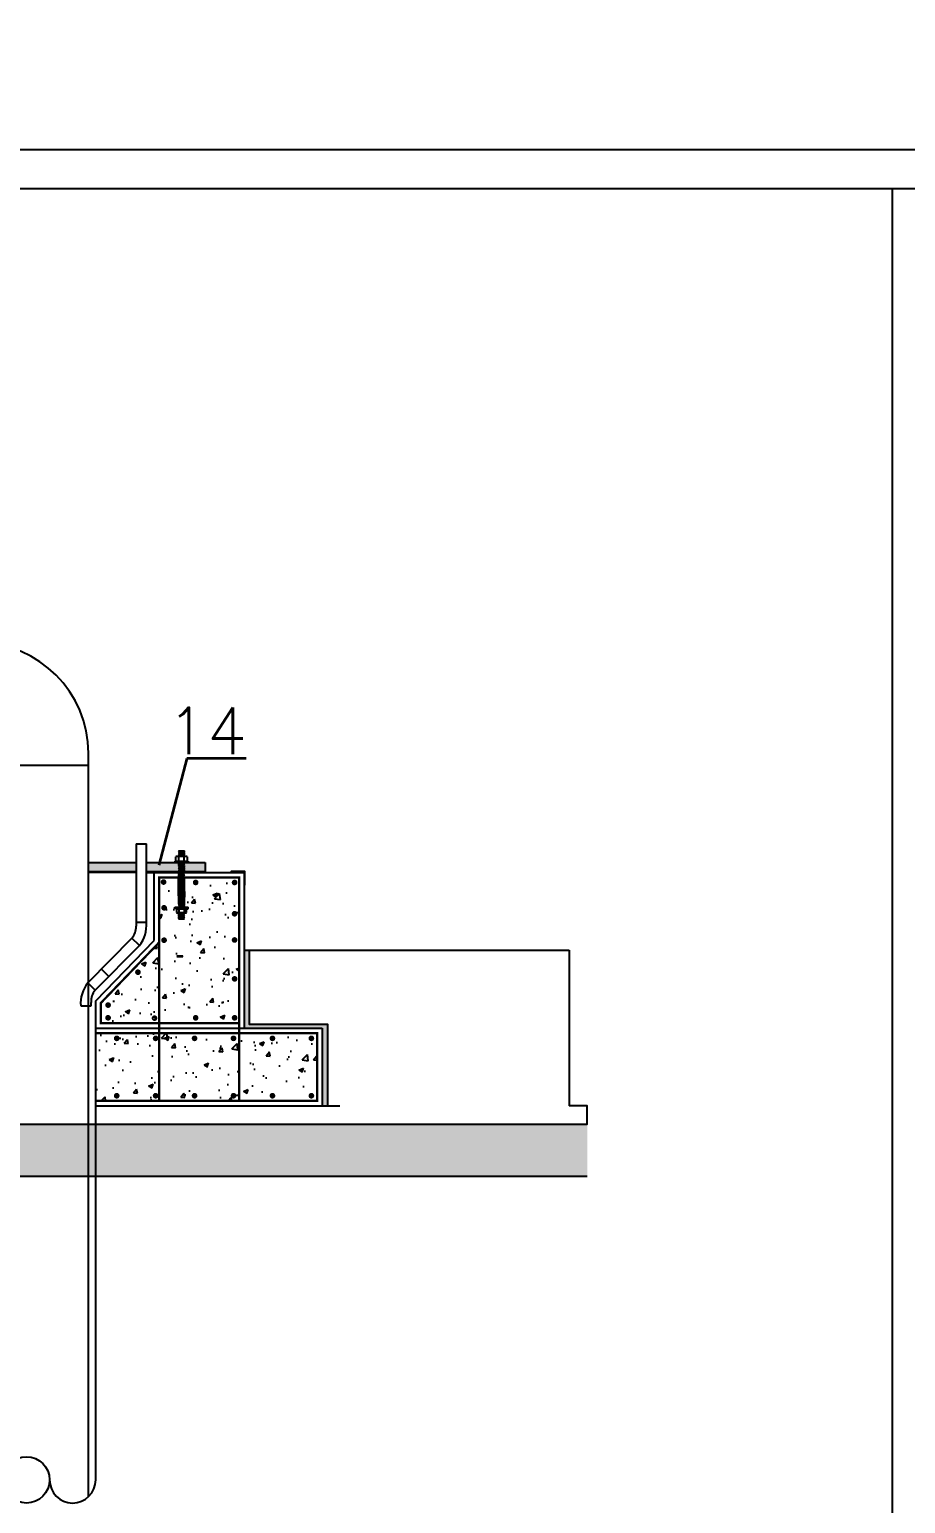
# Model space of a CAD drawing. Header units: inches. Extents: x 191440 to 383551, y 141411 to 284946.
# Drawn here: x 191688.73 to 191695.48, y 141562.04 to 141573.4 of the extents above; entities that cross this region are included whole.
import ezdxf

# ---------------------------------------------------------------- set-up
doc = ezdxf.new("R2010")
doc.units = ezdxf.units.IN
doc.header["$MEASUREMENT"] = 0
for name, pattern in [('AUSGEZOGEN', [0]), ('C_SOLID_M', [0]), ('CENTER', [2, 1.25, -0.25, 0.25, -0.25])]:
    doc.linetypes.add(name, pattern=pattern)
for name, color, linetype in [('CO', 4, 'Continuous'), ('Concrete', 7, 'C_SOLID_M'), ('HATCH', 40, 'Continuous'), ('I - Outline', 60, 'Continuous'), ('PIPE', 7, 'AUSGEZOGEN'), ('Reinforcement', 10, 'Continuous'), ('Sanitary', 6, 'Continuous'), ('TEXT', 7, 'Continuous'), ('VP', 7, 'Continuous')]:
    doc.layers.add(name, color=color, linetype=linetype)
doc.layers.add('WB-SJ3-M-SECTA - P-TW', color=7, linetype='Continuous', lineweight=35)
doc.styles.add('ROMANS', font='romans', dxfattribs={"height": 1})
doc.styles.get("Standard").update_dxf_attribs({"font": 'txt.shx', "height": 0.2})
doc.dimstyles.new('osama', dxfattribs={"dimtxt": 50, "dimasz": 45, "dimexe": 0.18, "dimexo": 0.0625, "dimgap": 0.2, "dimtad": 0, "dimdec": 0, "dimzin": 0, "dimdsep": 46, "dimtxsty": 'ROMANS', "dimcen": 0, "dimse1": 1, "dimse2": 1, "dimclrd": 3, "dimclre": 3, "dimclrt": 5, "dimadec": 0, "dimazin": 0, "dimtfac": 0.6, "dimtdec": 0, "dimtmove": 2, "dimatfit": 3, "dimfxl": 1, "dimtolj": 1, "dimtzin": 0, "dimarcsym": 0})
pattern_1 = [(50, (192351.8954, 142335.46522), (0.36436934, -0.03187817), [0.0381, -0.4191]), (355, (192351.8954, 142335.46522), (-0.07048684, 0.38211369), [0.03048, -0.33528117]), (100.451445, (192351.92575, 142335.46257), (0.2938825, 0.3502355), [0.03238002, -0.35618049]), (46.1842, (192351.8954, 142335.56682), (0.54215808, -0.08408466), [0.05715, -0.62865]), (96.63556, (192351.94057, 142335.5598), (0.47480827, 0.49485225), [0.04857005, -0.53427122]), (351.18415, (192351.8954, 142335.5668), (0.47480827, 0.49485225), [0.04571993, -0.50291946]), (21, (192351.9462, 142335.54142), (0.30322878, -0.2045304), [0.0381, -0.4191]), (326, (192351.9462, 142335.54142), (0.12360406, 0.36837593), [0.03048, -0.33528]), (71.451445, (192351.97146, 142335.52438), (0.42683284, 0.16384554), [0.03238002, -0.35617988]), (37.5, (192351.89539, 142335.46522), (0.006177207, 0.169110078), [0, -0.331216, 0, -0.34036, 0, -0.33655]), (7.5, (192351.89539, 142335.46522), (0.133639325, 0.20036115), [0, -0.194056, 0, -0.323596, 0, -0.12827]), (327.5, (192351.7821, 142335.46522), (0.27118119, -0.011457488), [0, -0.127, 0, -0.39624, 0, -0.52578]), (317.5, (192351.7313, 142335.46522), (0.29625836, 0.05085298), [0, -0.1651, 0, -0.263144, 0, -0.37338])]

msp = doc.modelspace()

# ---------------------------------------------------------------- hatches: boundary and pattern name
at = {"layer": 'Concrete'}
for points in [[(191689.94259, 141566.98995), (191689.95504, 141566.98995), (191689.95504, 141566.97867), (191689.85201, 141566.97868), (191689.85201, 141566.98977), (191689.86413, 141566.98976)], [(191689.94251, 141566.62318), (191689.95496, 141566.62318), (191689.95496, 141566.63445), (191689.85193, 141566.63447), (191689.85193, 141566.62338), (191689.86405, 141566.62338)]]:
    msp.add_hatch(color=256, dxfattribs=at).paths.add_polyline_path(points)
at = {"layer": 'HATCH'}
h = msp.add_hatch(dxfattribs=at)
h.set_pattern_fill('AR-CONC', color=256, scale=0.002)
h.set_pattern_definition(pattern_1)
h.paths.add_polyline_path([(191690.34808, 141566.86378), (191689.73115, 141566.86378), (191689.73115, 141566.36307), (191689.73115, 141565.74157), (191690.34808, 141565.74157)])
h.paths.add_polyline_path([(191690.32384, 141566.08208, -1), (191690.30184, 141566.08209, -1)], flags=16)
h.paths.add_polyline_path([(191690.30184, 141566.38209, -1), (191690.32384, 141566.38208, -1)], flags=16)
h.paths.add_polyline_path([(191690.32384, 141565.78208, -1), (191690.30184, 141565.78209, -1)], flags=16)
h.paths.add_polyline_path([(191690.02384, 141565.78208, -1), (191690.00184, 141565.78209, -1)], flags=16)
h.paths.add_polyline_path([(191690.30184, 141566.584, -1), (191690.32384, 141566.584, -1)], flags=16)
h.paths.add_polyline_path([(191689.75856, 141566.38036, -1), (191689.78056, 141566.38036, -1)], flags=16)
h.paths.add_polyline_path([(191689.9246, 141566.85046), (191689.92753, 141566.84753), (191689.92753, 141566.85046)], flags=16)
h.paths.add_polyline_path([(191689.92437, 141566.627), (191689.92816, 141566.62321), (191689.92855, 141566.62321), (191689.92855, 141566.62598), (191689.92753, 141566.627)], flags=0)
h.paths.add_polyline_path([(191689.92453, 141566.54455), (191689.8826, 141566.54456), (191689.8796, 141566.54755), (191689.8826, 141566.55055), (191689.8796, 141566.55354), (191689.8826, 141566.55654), (191689.8796, 141566.55953), (191689.8826, 141566.56253), (191689.8796, 141566.56552), (191689.8826, 141566.56852), (191689.8796, 141566.57152), (191689.8826, 141566.57451), (191689.87961, 141566.57751), (191689.8826, 141566.5805), (191689.87961, 141566.5835), (191689.8826, 141566.58649), (191689.87886, 141566.59024), (191689.87437, 141566.59024, -0.18567766), (191689.86463, 141566.59398), (191689.86463, 141566.62338), (191689.85193, 141566.62338), (191689.85193, 141566.63447), (191689.87748, 141566.63446), (191689.87748, 141566.63685), (191689.88261, 141566.64198), (191689.87961, 141566.64498), (191689.88261, 141566.64797), (191689.87961, 141566.65097), (191689.88261, 141566.65396), (191689.87961, 141566.65696), (191689.88261, 141566.65995), (191689.8808, 141566.66177), (191689.87843, 141566.66177), (191689.87929, 141566.66262), (191689.87935, 141566.85978), (191689.87968, 141566.85946), (191689.88267, 141566.86245), (191689.92461, 141566.86245), (191689.92964, 141566.85741), (191689.92553, 141566.85738), (191689.9246, 141566.85646), (191689.9276, 141566.85346), (191689.90364, 141566.85346), (191689.90358, 141566.66594), (191689.92454, 141566.66594), (191689.92872, 141566.66176), (191689.92636, 141566.66176), (191689.92454, 141566.65995), (191689.92754, 141566.65695), (191689.92454, 141566.65396), (191689.92754, 141566.65096), (191689.92454, 141566.64797), (191689.92754, 141566.64497), (191689.92454, 141566.64198), (191689.92754, 141566.63898), (191689.92454, 141566.63599), (191689.92602, 141566.6345), (191689.93303, 141566.63449), (191689.93816, 141566.63447), (191689.94138, 141566.63446), (191689.95496, 141566.63445), (191689.95496, 141566.62318), (191689.94251, 141566.62318), (191689.94251, 141566.59397, -0.18567766), (191689.93277, 141566.59023), (191689.92828, 141566.59023), (191689.92454, 141566.58649), (191689.92753, 141566.58349), (191689.92453, 141566.5805), (191689.92753, 141566.5775), (191689.92453, 141566.57451), (191689.92753, 141566.57151), (191689.92453, 141566.56852), (191689.92753, 141566.56552), (191689.92453, 141566.56252), (191689.92753, 141566.55953), (191689.92453, 141566.55653), (191689.92753, 141566.55354), (191689.92453, 141566.55054), (191689.92753, 141566.54755)], flags=16)
h.paths.add_polyline_path([(191689.88261, 141566.62684), (191689.88261, 141566.63), (191689.87961, 141566.627), (191689.87961, 141566.62384)], flags=0)
h.paths.add_polyline_path([(191689.92304, 141566.59398, -0.19230769), (191689.8841, 141566.59398), (191689.8841, 141566.62318), (191689.92304, 141566.62318)], flags=0)
h.paths.add_polyline_path([(191689.88261, 141566.63599), (191689.92454, 141566.63599), (191689.92754, 141566.63898), (191689.87961, 141566.63899)], flags=0)
h.paths.add_polyline_path([(191689.92454, 141566.62999), (191689.88261, 141566.63), (191689.87961, 141566.63299), (191689.92754, 141566.63299)], flags=0)
h.paths.add_polyline_path([(191689.93816, 141566.63447), (191689.93303, 141566.63449), (191689.93058, 141566.6345), (191689.93681, 141566.63448)], flags=0)
h.paths.add_polyline_path([(191689.75872, 141566.63001, -1), (191689.78072, 141566.63, -1)], flags=16)
h.paths.add_polyline_path([(191689.90364, 141566.85706), (191689.9276, 141566.85945), (191689.88019, 141566.85946), (191689.88019, 141566.85706)], flags=0)
h.paths.add_polyline_path([(191690.30184, 141566.82537, -1), (191690.32384, 141566.82536, -1)], flags=16)
h.paths.add_polyline_path([(191690.00184, 141566.82537, -1), (191690.02384, 141566.82536, -1)], flags=16)
h.paths.add_polyline_path([(191689.75471, 141566.8285, -1), (191689.77671, 141566.82849, -1)], flags=16)
h = msp.add_hatch(dxfattribs=at)
h.set_pattern_fill('AR-CONC', color=256, scale=0.002)
h.set_pattern_definition(pattern_1)
h.paths.add_polyline_path([(191689.73115, 141566.36307), (191689.28186, 141565.89607), (191689.28186, 141565.74157), (191689.73115, 141565.74157)])
h.paths.add_polyline_path([(191689.70676, 141565.77939, -1), (191689.68475, 141565.77939, -1)], flags=16)
h.paths.add_polyline_path([(191689.55691, 141566.13368, -1), (191689.57892, 141566.13368, -1)], flags=16)
h.paths.add_polyline_path([(191689.34904, 141565.8803, -1), (191689.32703, 141565.88031, -1)], flags=16)
h.paths.add_polyline_path([(191689.34904, 141565.78208, -1), (191689.32703, 141565.78209, -1)], flags=16)
h = msp.add_hatch(color=256, dxfattribs=at)
h.dxf.hatch_style = 1
h.paths.add_polyline_path([(191690.42384, 141566.30268), (191690.38697, 141566.30268), (191690.38697, 141565.70268), (191690.98697, 141565.70268), (191690.98697, 141565.10268), (191691.02829, 141565.10268), (191691.02829, 141565.7324), (191690.42384, 141565.7324)])
at = {"layer": 'HATCH', "linetype": 'ByBlock', "lineweight": -2}
h = msp.add_hatch(dxfattribs=at)
h.set_pattern_fill('GRAVEL', color=256)
h.set_pattern_definition([(228.01279, (191620.95534, 141536.53027), (-8, -9), [0.134536, -13.319088]), (184.96974, (191620.86534, 141536.43027), (12, 1), [0.230868, -22.855925]), (132.51045, (191620.63534, 141536.41027), (10, -11), [0.162788, -16.116033]), (267.27369, (191620.24534, 141536.16027), (1, 20), [0.210238, -20.813558]), (292.833654, (191620.23534, 141535.95027), (-5, 12), [0.206155, -20.409373]), (357.27369, (191620.31534, 141535.76027), (-20, 1), [0.210238, -20.813558]), (37.69424, (191620.52534, 141535.75027), (-13, -10), [0.278029, -27.524849]), (72.25533, (191620.74534, 141535.92027), (7, 22), [0.262488, -25.9863215]), (121.429566, (191620.82534, 141536.17027), (-8, 13), [0.21095, -20.884073]), (175.23636, (191620.71534, 141536.35027), (11, -1), [0.240832, -11.800763]), (222.39744, (191620.47534, 141536.37027), (-12, -11), [0.311448, -30.833375]), (138.81407, (191621.23534, 141536.15027), (-7, 6), [0.106301, -10.523845]), (171.469234, (191621.15534, 141536.22027), (13, -2), [0.202237, -20.021511]), (225, (191620.95534, 141536.2503), (-1e-16, -1), [0.141421, -1.272793]), (203.1986, (191620.88534, 141536.37027), (5, 2), [0.076158, -7.539615]), (291.8014, (191620.81534, 141536.34027), (-1, 3), [0.107703, -5.277462]), (30.96376, (191620.85534, 141536.24027), (3, 2), [0.174929, -5.656023]), (161.56505, (191621.00534, 141536.33027), (2, -1), [0.126491, -3.035787]), (16.38954, (191620.23534, 141536.34027), (10, 3), [0.1772, -17.542845]), (70.34618, (191620.40534, 141536.39027), (-4, -11), [0.148661, -14.717408]), (293.1986, (191621.00534, 141536.53027), (-2, 5), [0.152315, -7.463458]), (343.61046, (191621.06534, 141536.39027), (-10, 3), [0.1772, -17.542845]), (339.44395, (191620.23534, 141535.72027), (-5, 2), [0.17088, -8.373124]), (294.77514, (191620.39534, 141535.66027), (-5, 11), [0.143178, -14.174643]), (66.8014, (191621.01534, 141535.53027), (2, 5), [0.152315, -7.463458]), (17.354025, (191621.07534, 141535.67027), (-13, -4), [0.167631, -16.595424]), (69.44395, (191620.52534, 141535.53027), (-2, -5), [0.08544, -8.458564]), (101.30993, (191620.95534, 141535.53027), (-1, 4), [0.05099, -5.04803]), (165.96376, (191620.94534, 141535.58027), (3, -1), [0.206155, -3.916951]), (186.009006, (191620.74534, 141535.63027), (10, 1), [0.19105, -18.913923]), (303.69007, (191620.85534, 141536.15027), (-1, 2), [0.144222, -3.461329]), (353.157227, (191620.93534, 141536.03027), (17, -2), [0.251794, -24.927563]), (60.9454, (191621.18534, 141536.00027), (-4, -7), [0.102956, -10.192674]), (90, (191621.2353, 141536.0903), (-1, 1), [0.06, -0.94]), (120.25644, (191620.72534, 141535.66027), (4, -7), [0.138924, -13.75352]), (48.01279, (191620.65534, 141535.78027), (8, 9), [0.269072, -13.184552]), (0, (191620.8353, 141535.9803), (1, 1), [0.26, -0.74]), (325.30485, (191621.09534, 141535.98027), (10, -7), [0.158114, -15.653274]), (254.0546, (191621.22534, 141535.89027), (-1, -4), [0.145602, -7.134508]), (207.645975, (191621.18534, 141535.75027), (-19, -10), [0.237065, -23.469474]), (175.42608, (191620.97534, 141535.64027), (-13, 1), [0.250799, -24.829073])])
h.paths.add_polyline_path([(191693.0301, 141564.96268), (191683.54287, 141564.96268), (191683.54239, 141564.56268), (191693.0301, 141564.56268)])
h.paths.add_polyline_path([(191683.54287, 141564.96268), (191683.24002, 141564.96268), (191683.40532, 141564.56268), (191683.54239, 141564.56268)])
h.paths.add_polyline_path([(191683.24002, 141564.96268), (191682.84825, 141564.96268), (191681.78216, 141565.66268), (191656.7596, 141565.66268), (191656.7596, 141565.26268), (191681.66258, 141565.26268), (191682.72866, 141564.56268), (191683.40532, 141564.56268)])
at = {"layer": 'HATCH'}
h = msp.add_hatch(dxfattribs=at)
h.set_pattern_fill('AR-CONC', color=256, scale=0.002)
h.set_pattern_definition(pattern_1)
h.paths.add_polyline_path([(191690.94826, 141565.66397), (191689.24297, 141565.66397), (191689.24297, 141565.14138), (191690.94826, 141565.14138)])
h.paths.add_polyline_path([(191690.01546, 141565.18153, -1), (191689.99346, 141565.18152, -1)], flags=16)
h.paths.add_polyline_path([(191689.71546, 141565.18153, -1), (191689.69346, 141565.18152, -1)], flags=16)
h.paths.add_polyline_path([(191689.99346, 141565.62383, -1), (191690.01546, 141565.62382, -1)], flags=16)
h.paths.add_polyline_path([(191689.69346, 141565.62383, -1), (191689.71546, 141565.62382, -1)], flags=16)
h.paths.add_polyline_path([(191690.31546, 141565.18153, -1), (191690.29346, 141565.18152, -1)], flags=16)
h.paths.add_polyline_path([(191690.29346, 141565.62383, -1), (191690.31546, 141565.62382, -1)], flags=16)
h.paths.add_polyline_path([(191689.41546, 141565.18153, -1), (191689.39346, 141565.18152, -1)], flags=16)
h.paths.add_polyline_path([(191689.39346, 141565.62383, -1), (191689.41546, 141565.62382, -1)], flags=16)
h.paths.add_polyline_path([(191690.59346, 141565.18152, -1), (191690.61546, 141565.18153, -1)], flags=16)
h.paths.add_polyline_path([(191690.59346, 141565.62383, -1), (191690.61546, 141565.62382, -1)], flags=16)
h.paths.add_polyline_path([(191690.89346, 141565.18152, -1), (191690.91546, 141565.18153, -1)], flags=16)
h.paths.add_polyline_path([(191690.89346, 141565.62383, -1), (191690.91546, 141565.62382, -1)], flags=16)
at = {"layer": 'PIPE'}
h = msp.add_hatch(color=256, dxfattribs=at)
h.dxf.hatch_style = 1
h.paths.add_polyline_path([(191689.36433, 141566.97868), (191689.36433, 141566.90868), (191689.55328, 141566.90868), (191689.55328, 141566.97868)])
h.paths.add_polyline_path([(191689.18697, 141566.97868), (191689.18697, 141566.90868), (191689.36433, 141566.90868), (191689.36433, 141566.97868)])
h = msp.add_hatch(color=256, dxfattribs=at)
h.dxf.hatch_style = 1
h.paths.add_polyline_path([(191689.88268, 141566.95918), (191689.87969, 141566.96217), (191689.88268, 141566.96517), (191689.87969, 141566.96816), (191689.88268, 141566.97116), (191689.87969, 141566.97415), (191689.88268, 141566.97715), (191689.88116, 141566.97868), (191689.63328, 141566.97868), (191689.63328, 141566.90868), (191689.88082, 141566.90868), (191689.88268, 141566.91053), (191689.87968, 141566.91352), (191689.88268, 141566.91652), (191689.87968, 141566.91952), (191689.88268, 141566.92251), (191689.87968, 141566.92551), (191689.88268, 141566.9285), (191689.87968, 141566.9315), (191689.88268, 141566.93449), (191689.87968, 141566.93749), (191689.88268, 141566.94048), (191689.87969, 141566.94348), (191689.88268, 141566.94647), (191689.87969, 141566.94947), (191689.88268, 141566.95246), (191689.92461, 141566.95246), (191689.92761, 141566.94946), (191689.92461, 141566.94647), (191689.92761, 141566.94347), (191689.92461, 141566.94048), (191689.92761, 141566.93748), (191689.92461, 141566.93449), (191689.92761, 141566.93149), (191689.92461, 141566.9285), (191689.92761, 141566.9255), (191689.92461, 141566.92251), (191689.92761, 141566.91951), (191689.92461, 141566.91652), (191689.92761, 141566.91352), (191689.92461, 141566.91052), (191689.92646, 141566.90868), (191690.08697, 141566.90868), (191690.08697, 141566.97868), (191689.95504, 141566.97868), (191689.95504, 141566.97867), (191689.94146, 141566.97867), (191689.93824, 141566.97865), (191689.93502, 141566.97864), (191689.93065, 141566.97863), (191689.9261, 141566.97863), (191689.92462, 141566.97715), (191689.92761, 141566.97415), (191689.92462, 141566.97115), (191689.92761, 141566.96816), (191689.92462, 141566.96516), (191689.92761, 141566.96217), (191689.92462, 141566.95917), (191689.92761, 141566.95618), (191689.92461, 141566.95318), (191689.88268, 141566.95319), (191689.87969, 141566.95618)])
h = msp.add_hatch(color=256, dxfattribs=at)
h.dxf.hatch_style = 1
h.paths.add_polyline_path([(191690.08697, 141566.97868), (191689.95504, 141566.97868), (191689.95504, 141566.97867), (191689.94146, 141566.97867), (191689.93824, 141566.97865), (191689.93502, 141566.97864), (191689.93065, 141566.97863), (191689.9261, 141566.97863), (191689.92462, 141566.97715), (191689.92761, 141566.97415), (191689.92462, 141566.97115), (191689.92761, 141566.96816), (191689.92462, 141566.96516), (191689.92761, 141566.96217), (191689.92462, 141566.95917), (191689.92761, 141566.95618), (191689.92425, 141566.95282), (191689.92761, 141566.94946), (191689.92461, 141566.94647), (191689.92761, 141566.94347), (191689.92461, 141566.94048), (191689.92761, 141566.93748), (191689.92461, 141566.93449), (191689.92761, 141566.93149), (191689.92461, 141566.9285), (191689.92761, 141566.9255), (191689.92461, 141566.92251), (191689.92761, 141566.91951), (191689.92461, 141566.91652), (191689.92761, 141566.91352), (191689.92461, 141566.91052), (191689.92646, 141566.90868), (191690.08697, 141566.90868)])
h = msp.add_hatch(color=4, dxfattribs=at)
h.dxf.hatch_style = 1
h.paths.add_polyline_path([(191689.63328, 141566.90868), (191689.63328, 141566.90268), (191690.08697, 141566.90268), (191690.08697, 141566.90868)])
h.paths.add_polyline_path([(191689.36433, 141566.90868), (191689.36433, 141566.90268), (191689.55328, 141566.90268), (191689.55328, 141566.90868)])
h.paths.add_polyline_path([(191689.18697, 141566.90868), (191689.18697, 141566.90268), (191689.36433, 141566.90268), (191689.36433, 141566.90868)])
h = msp.add_hatch(color=256, dxfattribs=at)
h.dxf.hatch_style = 1
h.paths.add_polyline_path([(191690.39297, 141566.90868), (191690.287, 141566.90868), (191690.28697, 141566.90268), (191690.38697, 141566.90268), (191690.38697, 141566.80642), (191690.39297, 141566.80642)])

# ---------------------------------------------------------------- linework, layer by layer
for p, q in [((191689.86082, 141566.98996), (191689.86082, 141567.02208)), ((191689.93578, 141567.02619), (191689.87153, 141567.0262)), ((191689.88059, 141567.03032), (191689.87729, 141567.02702)), ((191689.88269, 141567.03863), (191689.87969, 141567.03563)), ((191689.87969, 141567.03563), (191689.92762, 141567.03563)), ((191689.87969, 141567.03563), (191689.88269, 141567.03264)), ((191689.88269, 141567.03264), (191689.87969, 141567.02964)), ((191689.87969, 141567.02964), (191689.92762, 141567.02964)), ((191689.87969, 141567.02964), (191689.88269, 141567.02665)), ((191689.88269, 141567.06858), (191689.8797, 141567.06559)), ((191689.8797, 141567.06559), (191689.92762, 141567.06558)), ((191689.8797, 141567.06559), (191689.88269, 141567.06259)), ((191689.88269, 141567.06259), (191689.8797, 141567.0596)), ((191689.8797, 141567.0596), (191689.92762, 141567.05959)), ((191689.8797, 141567.0596), (191689.88269, 141567.0566)), ((191689.88269, 141567.0566), (191689.8797, 141567.05361)), ((191689.8797, 141567.05361), (191689.92762, 141567.0536)), ((191689.8797, 141567.05361), (191689.88269, 141567.05061)), ((191689.88269, 141567.05061), (191689.8797, 141567.04762)), ((191689.8797, 141567.04762), (191689.92762, 141567.04761)), ((191689.8797, 141567.04762), (191689.88269, 141567.04462)), ((191689.88269, 141567.04462), (191689.8797, 141567.04162)), ((191689.8797, 141567.04162), (191689.92762, 141567.04162)), ((191689.8797, 141567.04162), (191689.88269, 141567.03863)), ((191689.92672, 141567.03031), (191689.88059, 141567.03032)), ((191689.90365, 141567.0262), (191689.88059, 141567.0262)), ((191689.88223, 141566.98996), (191689.88224, 141567.02208)), ((191689.88269, 141567.06858), (191689.92463, 141567.06858)), ((191689.92463, 141567.06259), (191689.88269, 141567.06259)), ((191689.92463, 141567.0566), (191689.88269, 141567.0566)), ((191689.92462, 141567.05061), (191689.88269, 141567.05061)), ((191689.92462, 141567.04462), (191689.88269, 141567.04462)), ((191689.92462, 141567.03862), (191689.88269, 141567.03863)), ((191689.92462, 141567.03263), (191689.88269, 141567.03264)), ((191689.92762, 141567.04761), (191689.92462, 141567.04462)), ((191689.92462, 141567.04462), (191689.92762, 141567.04162)), ((191689.92762, 141567.04162), (191689.92462, 141567.03862)), ((191689.92462, 141567.03862), (191689.92762, 141567.03563)), ((191689.92762, 141567.03563), (191689.92462, 141567.03263)), ((191689.92462, 141567.03263), (191689.92762, 141567.02964)), ((191689.92762, 141567.02964), (191689.92462, 141567.02664)), ((191689.92463, 141567.06858), (191689.92762, 141567.06558)), ((191689.92762, 141567.06558), (191689.92463, 141567.06259)), ((191689.92463, 141567.06259), (191689.92762, 141567.05959)), ((191689.92762, 141567.05959), (191689.92463, 141567.0566)), ((191689.92463, 141567.0566), (191689.92762, 141567.0536)), ((191689.92762, 141567.0536), (191689.92463, 141567.05061)), ((191689.92463, 141567.05061), (191689.92762, 141567.04761)), ((191689.92506, 141566.98995), (191689.92507, 141567.02208)), ((191689.92672, 141567.03031), (191689.93001, 141567.02702)), ((191689.94648, 141567.02207), (191689.94648, 141566.98995)), ((191689.88268, 141566.94048), (191689.87968, 141566.93749)), ((191689.87968, 141566.93749), (191689.92761, 141566.93748)), ((191689.87968, 141566.93749), (191689.88268, 141566.93449)), ((191689.88268, 141566.93449), (191689.87968, 141566.9315)), ((191689.87968, 141566.9315), (191689.92761, 141566.93149)), ((191689.87968, 141566.9315), (191689.88268, 141566.9285)), ((191689.88268, 141566.9285), (191689.87968, 141566.92551)), ((191689.87968, 141566.92551), (191689.92761, 141566.9255)), ((191689.87968, 141566.92551), (191689.88268, 141566.92251)), ((191689.88268, 141566.92251), (191689.87968, 141566.91952)), ((191689.87968, 141566.91952), (191689.92761, 141566.91951)), ((191689.87968, 141566.91952), (191689.88268, 141566.91652)), ((191689.88268, 141566.91652), (191689.87968, 141566.91352)), ((191689.87968, 141566.91352), (191689.92761, 141566.91352)), ((191689.87968, 141566.91352), (191689.88268, 141566.91053)), ((191689.87968, 141566.91352), (191689.92761, 141566.91352)), ((191689.88268, 141566.91053), (191689.87968, 141566.90753)), ((191689.88268, 141566.90438), (191689.87968, 141566.90738)), ((191689.87968, 141566.90139), (191689.88268, 141566.90438)), ((191689.87968, 141566.90139), (191689.9276, 141566.90138)), ((191689.88268, 141566.89839), (191689.87968, 141566.90139)), ((191689.87968, 141566.8954), (191689.88268, 141566.89839)), ((191689.87968, 141566.8954), (191689.9276, 141566.89539)), ((191689.88267, 141566.8924), (191689.87968, 141566.8954)), ((191689.87968, 141566.88941), (191689.88267, 141566.8924)), ((191689.87968, 141566.88941), (191689.9276, 141566.8894)), ((191689.88267, 141566.88641), (191689.87968, 141566.88941)), ((191689.87968, 141566.88342), (191689.88267, 141566.88641)), ((191689.87968, 141566.88342), (191689.9276, 141566.88341)), ((191689.88267, 141566.88042), (191689.87968, 141566.88342)), ((191689.87968, 141566.87743), (191689.88267, 141566.88042)), ((191689.87968, 141566.87743), (191689.9276, 141566.87742)), ((191689.88267, 141566.87443), (191689.87968, 141566.87743)), ((191689.87968, 141566.87144), (191689.88267, 141566.87443)), ((191689.87968, 141566.87144), (191689.9276, 141566.87143)), ((191689.88267, 141566.86844), (191689.87968, 141566.87144)), ((191689.87968, 141566.86545), (191689.88267, 141566.86844)), ((191689.87968, 141566.86545), (191689.9276, 141566.86544)), ((191689.87968, 141566.86545), (191689.9276, 141566.86544)), ((191689.87968, 141566.86545), (191689.88267, 141566.86245)), ((191689.87969, 141566.97415), (191689.88268, 141566.97715)), ((191689.87969, 141566.97415), (191689.92761, 141566.97415)), ((191689.88268, 141566.97116), (191689.87969, 141566.97415)), ((191689.87969, 141566.96816), (191689.88268, 141566.97116)), ((191689.87969, 141566.96816), (191689.92761, 141566.96816)), ((191689.88268, 141566.96517), (191689.87969, 141566.96816)), ((191689.87969, 141566.96217), (191689.88268, 141566.96517)), ((191689.87969, 141566.96217), (191689.92761, 141566.96217)), ((191689.88268, 141566.95918), (191689.87969, 141566.96217)), ((191689.87969, 141566.95618), (191689.88268, 141566.95918)), ((191689.87969, 141566.95618), (191689.92761, 141566.95618)), ((191689.88268, 141566.95319), (191689.87969, 141566.95618)), ((191689.88268, 141566.95246), (191689.87969, 141566.94947)), ((191689.87969, 141566.94947), (191689.92761, 141566.94946)), ((191689.87969, 141566.94947), (191689.88268, 141566.94647)), ((191689.88268, 141566.94647), (191689.87969, 141566.94348)), ((191689.87969, 141566.94348), (191689.92761, 141566.94347)), ((191689.87969, 141566.94348), (191689.88268, 141566.94048)), ((191689.92461, 141566.8924), (191689.88267, 141566.8924)), ((191689.92461, 141566.88641), (191689.88267, 141566.88641)), ((191689.92461, 141566.88042), (191689.88267, 141566.88042)), ((191689.92461, 141566.87443), (191689.88267, 141566.87443)), ((191689.92461, 141566.86844), (191689.88267, 141566.86844)), ((191689.92462, 141566.97115), (191689.88268, 141566.97116)), ((191689.92462, 141566.96516), (191689.88268, 141566.96517)), ((191689.92461, 141566.95917), (191689.88268, 141566.95918)), ((191689.88268, 141566.95319), (191689.92461, 141566.95318)), ((191689.88268, 141566.95246), (191689.92461, 141566.95246)), ((191689.92461, 141566.94647), (191689.88268, 141566.94647)), ((191689.92461, 141566.94048), (191689.88268, 141566.94048)), ((191689.92461, 141566.93449), (191689.88268, 141566.93449)), ((191689.92461, 141566.9285), (191689.88268, 141566.9285)), ((191689.92461, 141566.92251), (191689.88268, 141566.92251)), ((191689.92461, 141566.91652), (191689.88268, 141566.91652)), ((191689.92461, 141566.91052), (191689.88268, 141566.91053)), ((191689.92461, 141566.90438), (191689.88268, 141566.90438)), ((191689.92461, 141566.89839), (191689.88268, 141566.89839)), ((191689.92461, 141566.95318), (191689.92761, 141566.95618)), ((191689.92461, 141566.95246), (191689.92761, 141566.94946)), ((191689.92761, 141566.94946), (191689.92461, 141566.94647)), ((191689.92461, 141566.94647), (191689.92761, 141566.94347)), ((191689.92761, 141566.94347), (191689.92461, 141566.94048)), ((191689.92461, 141566.94048), (191689.92761, 141566.93748)), ((191689.92761, 141566.93748), (191689.92461, 141566.93449)), ((191689.92461, 141566.93449), (191689.92761, 141566.93149)), ((191689.92761, 141566.93149), (191689.92461, 141566.9285)), ((191689.92461, 141566.9285), (191689.92761, 141566.9255)), ((191689.92761, 141566.9255), (191689.92461, 141566.92251)), ((191689.92461, 141566.92251), (191689.92761, 141566.91951)), ((191689.92761, 141566.91951), (191689.92461, 141566.91652)), ((191689.92461, 141566.91652), (191689.92761, 141566.91352)), ((191689.92761, 141566.91352), (191689.92461, 141566.91052)), ((191689.92461, 141566.91052), (191689.92761, 141566.90753)), ((191689.92461, 141566.90438), (191689.92761, 141566.90737)), ((191689.9276, 141566.90138), (191689.92461, 141566.90438)), ((191689.92461, 141566.89839), (191689.9276, 141566.90138)), ((191689.9276, 141566.89539), (191689.92461, 141566.89839)), ((191689.92461, 141566.8924), (191689.9276, 141566.89539)), ((191689.9276, 141566.8894), (191689.92461, 141566.8924)), ((191689.92461, 141566.88641), (191689.9276, 141566.8894)), ((191689.9276, 141566.88341), (191689.92461, 141566.88641)), ((191689.92461, 141566.88042), (191689.9276, 141566.88341)), ((191689.9276, 141566.87742), (191689.92461, 141566.88042)), ((191689.92461, 141566.87443), (191689.9276, 141566.87742)), ((191689.9276, 141566.87143), (191689.92461, 141566.87443)), ((191689.92461, 141566.86844), (191689.9276, 141566.87143)), ((191689.9276, 141566.86544), (191689.92461, 141566.86844)), ((191689.9276, 141566.86544), (191689.92461, 141566.86245)), ((191689.92761, 141566.97415), (191689.92462, 141566.97715)), ((191689.92462, 141566.97115), (191689.92761, 141566.97415)), ((191689.92761, 141566.96816), (191689.92462, 141566.97115)), ((191689.92462, 141566.96516), (191689.92761, 141566.96816)), ((191689.92761, 141566.96217), (191689.92462, 141566.96516)), ((191689.92462, 141566.95917), (191689.92761, 141566.96217)), ((191689.92761, 141566.95618), (191689.92462, 141566.95917)), ((191689.88267, 141566.85047), (191689.87967, 141566.84747)), ((191689.87967, 141566.84747), (191689.9276, 141566.84747)), ((191689.88267, 141566.86245), (191689.87968, 141566.85946)), ((191689.87968, 141566.85946), (191689.9276, 141566.85945)), ((191689.87968, 141566.85946), (191689.88267, 141566.85646)), ((191689.88267, 141566.85646), (191689.87968, 141566.85346)), ((191689.87968, 141566.85346), (191689.9276, 141566.85346)), ((191689.87968, 141566.85346), (191689.88267, 141566.85047)), ((191689.9246, 141566.86245), (191689.88267, 141566.86245)), ((191689.9246, 141566.85646), (191689.88267, 141566.85646)), ((191689.9246, 141566.85046), (191689.88267, 141566.85047)), ((191689.9276, 141566.85945), (191689.9246, 141566.85646)), ((191689.9246, 141566.85646), (191689.9276, 141566.85346)), ((191689.9276, 141566.85346), (191689.9246, 141566.85046)), ((191689.9246, 141566.85046), (191689.9276, 141566.84747)), ((191689.92461, 141566.86245), (191689.9276, 141566.85945)), ((191689.88261, 141566.66594), (191689.87961, 141566.66295)), ((191689.87961, 141566.66295), (191689.92754, 141566.66294)), ((191689.87961, 141566.66295), (191689.88261, 141566.65995)), ((191689.88261, 141566.65995), (191689.87961, 141566.65696)), ((191689.87961, 141566.65696), (191689.92754, 141566.65695)), ((191689.87961, 141566.65696), (191689.88261, 141566.65396)), ((191689.88261, 141566.65396), (191689.87961, 141566.65097)), ((191689.87961, 141566.65097), (191689.92754, 141566.65096)), ((191689.87961, 141566.65097), (191689.88261, 141566.64797)), ((191689.88261, 141566.64797), (191689.87961, 141566.64498)), ((191689.87961, 141566.64498), (191689.92754, 141566.64497)), ((191689.87961, 141566.64498), (191689.88261, 141566.64198)), ((191689.88261, 141566.64198), (191689.87961, 141566.63899)), ((191689.87961, 141566.63899), (191689.92754, 141566.63898)), ((191689.87961, 141566.63899), (191689.88261, 141566.63599)), ((191689.92454, 141566.66594), (191689.88261, 141566.66594)), ((191689.92454, 141566.65995), (191689.88261, 141566.65995)), ((191689.92454, 141566.65396), (191689.88261, 141566.65396)), ((191689.92454, 141566.64797), (191689.88261, 141566.64797)), ((191689.92454, 141566.64198), (191689.88261, 141566.64198)), ((191689.92454, 141566.66594), (191689.92754, 141566.66294)), ((191689.92754, 141566.66294), (191689.92454, 141566.65995)), ((191689.92454, 141566.65995), (191689.92754, 141566.65695)), ((191689.92754, 141566.65695), (191689.92454, 141566.65396)), ((191689.92454, 141566.65396), (191689.92754, 141566.65096)), ((191689.92754, 141566.65096), (191689.92454, 141566.64797)), ((191689.92454, 141566.64797), (191689.92754, 141566.64497)), ((191689.92754, 141566.64497), (191689.92454, 141566.64198)), ((191689.92454, 141566.64198), (191689.92754, 141566.63898)), ((191689.92754, 141566.63898), (191689.92454, 141566.63599)), ((191689.86463, 141566.62319), (191689.86463, 141566.59398)), ((191689.93277, 141566.59023), (191689.87436, 141566.59024)), ((191689.8796, 141566.57152), (191689.8826, 141566.57451)), ((191689.8796, 141566.57152), (191689.92753, 141566.57151)), ((191689.8826, 141566.56852), (191689.8796, 141566.57152)), ((191689.8796, 141566.56552), (191689.8826, 141566.56852)), ((191689.8796, 141566.56552), (191689.92753, 141566.56552)), ((191689.8826, 141566.56253), (191689.8796, 141566.56552)), ((191689.8796, 141566.55953), (191689.8826, 141566.56253)), ((191689.8796, 141566.55953), (191689.92753, 141566.55953)), ((191689.8826, 141566.55654), (191689.8796, 141566.55953)), ((191689.8796, 141566.55354), (191689.8826, 141566.55654)), ((191689.8796, 141566.55354), (191689.92753, 141566.55354)), ((191689.8826, 141566.55055), (191689.8796, 141566.55354)), ((191689.8796, 141566.54755), (191689.8826, 141566.55055)), ((191689.8796, 141566.54755), (191689.92753, 141566.54755)), ((191689.8826, 141566.54456), (191689.8796, 141566.54755)), ((191689.8826, 141566.58649), (191689.87961, 141566.58949)), ((191689.87961, 141566.5835), (191689.8826, 141566.58649)), ((191689.87961, 141566.5835), (191689.92753, 141566.58349)), ((191689.8826, 141566.5805), (191689.87961, 141566.5835)), ((191689.87961, 141566.57751), (191689.8826, 141566.5805)), ((191689.87961, 141566.57751), (191689.92753, 141566.5775)), ((191689.8826, 141566.57451), (191689.87961, 141566.57751)), ((191689.90357, 141566.59023), (191689.8826, 141566.59024)), ((191689.92453, 141566.58649), (191689.8826, 141566.58649)), ((191689.92453, 141566.5805), (191689.8826, 141566.5805)), ((191689.92453, 141566.57451), (191689.8826, 141566.57451)), ((191689.92453, 141566.56852), (191689.8826, 141566.56852)), ((191689.92453, 141566.56252), (191689.8826, 141566.56253)), ((191689.92453, 141566.55653), (191689.8826, 141566.55654)), ((191689.92453, 141566.55054), (191689.8826, 141566.55055)), ((191689.8826, 141566.54456), (191689.92453, 141566.54455)), ((191689.8841, 141566.62318), (191689.8841, 141566.59398)), ((191689.92304, 141566.62318), (191689.92304, 141566.59398)), ((191689.92453, 141566.5805), (191689.92753, 141566.58349)), ((191689.92753, 141566.5775), (191689.92453, 141566.5805)), ((191689.92453, 141566.57451), (191689.92753, 141566.5775)), ((191689.92753, 141566.57151), (191689.92453, 141566.57451)), ((191689.92453, 141566.56852), (191689.92753, 141566.57151)), ((191689.92753, 141566.56552), (191689.92453, 141566.56852)), ((191689.92453, 141566.56252), (191689.92753, 141566.56552)), ((191689.92753, 141566.55953), (191689.92453, 141566.56252)), ((191689.92453, 141566.55653), (191689.92753, 141566.55953)), ((191689.92753, 141566.55354), (191689.92453, 141566.55653)), ((191689.92453, 141566.55054), (191689.92753, 141566.55354)), ((191689.92753, 141566.54755), (191689.92453, 141566.55054)), ((191689.92453, 141566.54455), (191689.92753, 141566.54755)), ((191689.92454, 141566.58649), (191689.92753, 141566.58948)), ((191689.92753, 141566.58349), (191689.92454, 141566.58649)), ((191689.94251, 141566.59397), (191689.94251, 141566.62318)), ((191689.8668, 141566.25973), (191689.91441, 141566.25972)), ((191689.8668, 141566.25973), (191689.91441, 141566.25972)), ((191689.8668, 141566.25973), (191689.86978, 141566.25675)), ((191689.86978, 141566.25675), (191689.8668, 141566.25378)), ((191689.8668, 141566.25378), (191689.91441, 141566.25377)), ((191689.91143, 141566.25675), (191689.86978, 141566.25675)), ((191689.91441, 141566.25972), (191689.91143, 141566.25675))]:
    msp.add_line(p, q)
msp.add_lwpolyline([(191704.84572, 141572.47079), (191647.34572, 141572.47079), (191647.34572, 141532.97079), (191704.84572, 141532.97079), (191704.84572, 141572.47079)])
msp.add_lwpolyline([(191704.54572, 141572.17079), (191647.64572, 141572.17079), (191647.64572, 141533.27079), (191704.54572, 141533.27079)], close=True)
at = {"const_width": 0.04792}
msp.add_lwpolyline([(191689.90358, 141566.66176), (191689.90364, 141566.85706)], dxfattribs=at)
at = {"color": 7}
for points in [[(191690.38697, 141566.30268), (191692.8901, 141566.30268)], [(191692.8901, 141566.30268), (191692.8901, 141565.10268)], [(191656.8996, 141565.80268), (191656.7596, 141565.80268), (191656.7596, 141565.66268), (191681.78216, 141565.66268), (191682.84825, 141564.96268), (191693.0301, 141564.96268), (191693.0301, 141565.10268), (191692.8901, 141565.10268)], [(191656.7596, 141565.26268), (191681.66258, 141565.26268), (191682.72866, 141564.56268), (191693.0301, 141564.56268)]]:
    msp.add_lwpolyline(points, dxfattribs=at)
for centre, radius, start, end in [((191689.87153, 141567.01022), 0.01598, 47.918888, 132.068932), ((191689.90365, 141566.96846), 0.05774, 68.222856, 111.764964), ((191689.93577, 141567.01021), 0.01598, 47.918888, 132.068932), ((191689.87437, 141566.60476), 0.01453, 227.918888, 312.068932), ((191689.90357, 141566.64273), 0.05249, 248.222856, 291.764964), ((191689.93277, 141566.60476), 0.01453, 227.918888, 312.068932)]:
    msp.add_arc(centre, radius, start, end)
at = {"layer": 'CO'}
for p, q in [((191689.18697, 141567.72868), (191689.18697, 141567.82156)), ((191688.58697, 141567.72868), (191689.18697, 141567.72868))]:
    msp.add_line(p, q, dxfattribs=at)
msp.add_lwpolyline([(191689.18697, 141562.09127), (191689.18697, 141567.72868)], dxfattribs=at)
msp.add_arc((191688.33638, 141567.82156), 0.85059, 0, 90, dxfattribs=at)
at = {"layer": 'Concrete'}
for p, q in [((191689.86413, 141566.98976), (191689.85201, 141566.98977)), ((191689.85201, 141566.98977), (191689.85201, 141566.97868)), ((191689.85201, 141566.97868), (191689.95504, 141566.97867)), ((191689.86017, 141566.98975), (191689.94648, 141566.98995)), ((191689.86082, 141566.98996), (191689.94648, 141566.98995)), ((191689.87755, 141566.98976), (191689.87756, 141566.97864)), ((191689.88268, 141566.9863), (191689.87969, 141566.9893)), ((191689.87969, 141566.98614), (191689.92761, 141566.98613)), ((191689.88268, 141566.98314), (191689.87969, 141566.98614)), ((191689.87969, 141566.98015), (191689.88268, 141566.98314)), ((191689.87969, 141566.98015), (191689.92761, 141566.98014)), ((191689.88268, 141566.97715), (191689.87969, 141566.98015)), ((191689.92462, 141566.9863), (191689.88268, 141566.9863)), ((191689.92462, 141566.98314), (191689.88268, 141566.98314)), ((191689.92462, 141566.9863), (191689.92761, 141566.98929)), ((191689.92462, 141566.98314), (191689.92761, 141566.98613)), ((191689.92761, 141566.98014), (191689.92462, 141566.98314)), ((191689.92462, 141566.97715), (191689.92761, 141566.98014)), ((191689.92863, 141566.98976), (191689.92864, 141566.97863)), ((191689.94259, 141566.98995), (191689.95504, 141566.98995)), ((191689.95504, 141566.98995), (191689.95504, 141566.97867)), ((191689.92462, 141566.97715), (191689.88268, 141566.97715)), ((191689.85193, 141566.62338), (191689.85193, 141566.63447)), ((191689.85193, 141566.63447), (191689.95496, 141566.63445)), ((191689.86405, 141566.62338), (191689.85193, 141566.62338)), ((191689.86405, 141566.62338), (191689.94251, 141566.62318)), ((191689.86463, 141566.62319), (191689.94251, 141566.62318)), ((191689.87747, 141566.62338), (191689.87748, 141566.6345)), ((191689.88261, 141566.63599), (191689.87961, 141566.63299)), ((191689.87961, 141566.63299), (191689.92753, 141566.63299)), ((191689.87961, 141566.63299), (191689.88261, 141566.63)), ((191689.88261, 141566.63), (191689.87961, 141566.627)), ((191689.87961, 141566.627), (191689.92753, 141566.627)), ((191689.88261, 141566.62684), (191689.87961, 141566.62384)), ((191689.92454, 141566.63599), (191689.88261, 141566.63599)), ((191689.92454, 141566.62999), (191689.88261, 141566.63)), ((191689.92454, 141566.62683), (191689.88261, 141566.62684)), ((191689.92454, 141566.63599), (191689.92754, 141566.63299)), ((191689.92754, 141566.63299), (191689.92454, 141566.62999)), ((191689.92454, 141566.62999), (191689.92753, 141566.627)), ((191689.92454, 141566.62683), (191689.92753, 141566.62384)), ((191689.92855, 141566.62337), (191689.92856, 141566.6345)), ((191689.94251, 141566.62318), (191689.95496, 141566.62318)), ((191689.95496, 141566.62318), (191689.95496, 141566.63445))]:
    msp.add_line(p, q, dxfattribs=at)
at = {"layer": 'Concrete', "linetype": 'CENTER'}
msp.add_line((191689.88017, 141566.72107), (191689.88019, 141566.85706), dxfattribs=at)
at = {"layer": 'Concrete'}
for points in [[(191689.18697, 141566.97868), (191689.55328, 141566.97868)], [(191689.63328, 141566.97868), (191690.08697, 141566.97868)], [(191689.89009, 141566.97868), (191689.89667, 141566.97866), (191689.90325, 141566.97865), (191689.90939, 141566.97864), (191689.91553, 141566.97863), (191689.92091, 141566.97863), (191689.92629, 141566.97863), (191689.93065, 141566.97863), (191689.93502, 141566.97864), (191689.93824, 141566.97865), (191689.94146, 141566.97867)], [(191689.89009, 141566.97868), (191689.89667, 141566.97866), (191689.90325, 141566.97865), (191689.90939, 141566.97864), (191689.91553, 141566.97863), (191689.92091, 141566.97863), (191689.92629, 141566.97863), (191689.93065, 141566.97863), (191689.93502, 141566.97864), (191689.93824, 141566.97865), (191689.94146, 141566.97867)], [(191690.08697, 141566.97868), (191690.08697, 141566.90868)], [(191689.18697, 141566.90868), (191689.36433, 141566.90868)], [(191689.18697, 141566.90868), (191689.36433, 141566.90868)], [(191689.36433, 141566.90268), (191689.18697, 141566.90268)], [(191689.36433, 141566.90868), (191689.55328, 141566.90868)], [(191689.36433, 141566.90868), (191689.55328, 141566.90868)], [(191689.55328, 141566.90268), (191689.36433, 141566.90268)], [(191689.63328, 141566.90868), (191690.08697, 141566.90868), (191690.08697, 141566.90268), (191689.63328, 141566.90268)], [(191689.63328, 141566.90268), (191690.38697, 141566.90268)], [(191689.69226, 141566.37874), (191689.69226, 141566.90268)], [(191690.38697, 141566.90268), (191690.38697, 141565.70268)], [(191689.89001, 141566.63446), (191689.89659, 141566.63448), (191689.90317, 141566.63449), (191689.90931, 141566.6345), (191689.91545, 141566.6345), (191689.92083, 141566.6345), (191689.92621, 141566.6345), (191689.93058, 141566.6345), (191689.93495, 141566.63449), (191689.93816, 141566.63447), (191689.94138, 141566.63446)], [(191689.89001, 141566.63446), (191689.89659, 141566.63448), (191689.90317, 141566.63449), (191689.90931, 141566.6345), (191689.91545, 141566.6345), (191689.92083, 141566.6345), (191689.92621, 141566.6345), (191689.93058, 141566.6345), (191689.93495, 141566.63449), (191689.93816, 141566.63447), (191689.94138, 141566.63446)], [(191689.24297, 141565.91175), (191689.69226, 141566.37874)], [(191690.42384, 141566.30268), (191690.42384, 141565.7324), (191691.02829, 141565.7324), (191691.02829, 141565.10268)], [(191689.24297, 141565.70268), (191689.24297, 141565.91175)], [(191689.24297, 141562.22089), (191689.24297, 141565.70268)], [(191689.24297, 141565.70268), (191690.98697, 141565.70268)], [(191690.38697, 141565.70268), (191690.98697, 141565.70268)], [(191690.98697, 141565.70268), (191690.98697, 141565.10268)], [(191689.24297, 141565.10268), (191690.98697, 141565.10268)], [(191690.98697, 141565.10268), (191691.12417, 141565.10268)]]:
    msp.add_lwpolyline(points, dxfattribs=at)
msp.add_circle((191688.70897, 141562.22089), 0.178, dxfattribs=at)
msp.add_arc((191689.06497, 141562.22089), 0.178, 180, 0, dxfattribs=at)
at = {"layer": 'I - Outline', "color": 7}
msp.add_line((191695.38213, 141533.27079), (191695.38273, 141572.17066), dxfattribs=at)
at = {"layer": 'PIPE'}
for points in [[(191689.55328, 141567.12272), (191689.55328, 141566.48878)], [(191689.55328, 141567.12272), (191689.63328, 141567.12272)], [(191689.63328, 141566.51648), (191689.63328, 141567.12272)], [(191690.38697, 141566.80642), (191690.39297, 141566.80642), (191690.39297, 141566.90868), (191690.287, 141566.90868), (191690.28697, 141566.90268)], [(191689.63328, 141566.51648), (191689.55328, 141566.51648)], [(191689.55328, 141566.51648), (191689.55328, 141566.48878)], [(191689.52212, 141566.39513), (191689.18133, 141566.05088)], [(191689.57897, 141566.33885), (191689.23818, 141565.99459)], [(191689.57897, 141566.33885), (191689.52212, 141566.39513)], [(191690.38697, 141566.30268), (191691.45802, 141566.30268)], [(191689.23818, 141565.99459), (191689.34408, 141566.10157)], [(191689.34408, 141566.10157), (191689.28723, 141566.15785)], [(191689.18133, 141566.05088), (191689.23818, 141565.99459)], [(191689.12697, 141565.87329), (191689.20697, 141565.87329)], [(191689.20697, 141565.87329), (191689.20697, 141565.901)]]:
    msp.add_lwpolyline(points, dxfattribs=at)
for centre, radius, start, end in [((191689.41958, 141566.48127), 0.13392, 319.970672, 3.217348), ((191689.38114, 141566.49646), 0.25294, 321.457777, 4.541019), ((191689.37859, 141565.89338), 0.25242, 141.395041, 184.563576), ((191689.34059, 141565.90843), 0.13383, 139.925413, 183.186029)]:
    msp.add_arc(centre, radius, start, end, dxfattribs=at)
at = {"layer": 'Reinforcement', "const_width": 0.01743}
msp.add_lwpolyline([(191690.34808, 141565.74157), (191689.28186, 141565.74157), (191689.28186, 141565.89607), (191689.73115, 141566.36307), (191689.73115, 141566.86378), (191690.34808, 141566.86378)], close=True, dxfattribs=at)
at = {"layer": 'Reinforcement', "const_width": 0.02157}
for points in [[(191689.75471, 141566.8285, -1), (191689.77671, 141566.82849, -1)], [(191690.00184, 141566.82537, -1), (191690.02384, 141566.82536, -1)], [(191690.30184, 141566.82537, -1), (191690.32384, 141566.82536, -1)], [(191689.75872, 141566.63001, -1), (191689.78072, 141566.63, -1)], [(191690.30184, 141566.584, -1), (191690.32384, 141566.584, -1)], [(191689.75856, 141566.38036, -1), (191689.78056, 141566.38036, -1)], [(191690.30184, 141566.38209, -1), (191690.32384, 141566.38208, -1)], [(191689.55691, 141566.13368, -1), (191689.57892, 141566.13368, -1)], [(191690.30184, 141566.08209, -1), (191690.32384, 141566.08208, -1)], [(191689.32703, 141565.88031, -1), (191689.34904, 141565.8803, -1)], [(191689.32703, 141565.78209, -1), (191689.34904, 141565.78208, -1)], [(191689.68475, 141565.77939, -1), (191689.70676, 141565.77939, -1)], [(191690.00184, 141565.78209, -1), (191690.02384, 141565.78208, -1)], [(191690.30184, 141565.78209, -1), (191690.32384, 141565.78208, -1)], [(191689.39346, 141565.62383, -1), (191689.41546, 141565.62382, -1)], [(191689.69346, 141565.62383, -1), (191689.71546, 141565.62382, -1)], [(191689.99346, 141565.62383, -1), (191690.01546, 141565.62382, -1)], [(191690.29346, 141565.62383, -1), (191690.31546, 141565.62382, -1)], [(191690.59346, 141565.62383, -1), (191690.61546, 141565.62382, -1)], [(191690.59346, 141565.62383, -1), (191690.61546, 141565.62382, -1)], [(191690.89346, 141565.62383, -1), (191690.91546, 141565.62382, -1)], [(191689.39346, 141565.18152, 1), (191689.41546, 141565.18153, 1)], [(191689.69346, 141565.18152, 1), (191689.71546, 141565.18153, 1)], [(191689.99346, 141565.18152, 1), (191690.01546, 141565.18153, 1)], [(191690.29346, 141565.18152, 1), (191690.31546, 141565.18153, 1)], [(191690.59346, 141565.18152, 1), (191690.61546, 141565.18153, 1)], [(191690.59346, 141565.18152, 1), (191690.61546, 141565.18153, 1)], [(191690.89346, 141565.18152, 1), (191690.91546, 141565.18153, 1)]]:
    msp.add_lwpolyline(points, format="xyb", close=True, dxfattribs=at)
at = {"layer": 'Reinforcement', "const_width": 0.01743}
for points in [[(191689.73115, 141566.36307), (191689.73115, 141565.74157)], [(191689.73115, 141565.74157), (191689.73115, 141565.14138)], [(191690.34808, 141565.74157), (191690.34808, 141565.14138)], [(191689.24297, 141565.14138), (191690.94826, 141565.14138), (191690.94826, 141565.66397), (191689.24297, 141565.66397)]]:
    msp.add_lwpolyline(points, dxfattribs=at)
at = {"layer": 'TEXT'}
for p, q in [((191689.87935, 141566.85706), (191689.87929, 141566.66177)), ((191689.90364, 141566.85706), (191689.87935, 141566.85706)), ((191689.92754, 141566.8574), (191689.88019, 141566.85706)), ((191689.92747, 141566.66176), (191689.92754, 141566.8574)), ((191689.92753, 141566.7567), (191689.92751, 141566.7128)), ((191689.87929, 141566.66177), (191689.92747, 141566.66176))]:
    msp.add_line(p, q, dxfattribs=at)
at = {"layer": 'VP'}
msp.add_line((191690.38697, 141566.30268), (191692.8901, 141566.30268), dxfattribs=at)
at = {"layer": 'WB-SJ3-M-SECTA - P-TW', "color": 252}
for p, q in [((191689.94538, 141567.77936), (191689.72955, 141566.95836)), ((191690.40277, 141567.77936), (191689.94538, 141567.77936))]:
    msp.add_line(p, q, dxfattribs=at)

# ---------------------------------------------------------------- texts
at = {"layer": 'WB-SJ3-M-SECTA - P-TW'}
msp.add_text('14', height=0.3584, dxfattribs=at).set_placement((191689.79226, 141567.8145, -1587.072))

# ---------------------------------------------------------------- leaders
at = {"layer": 'Sanitary', "ltscale": 0.5}
for points in [[(191655.73675, 141641.56559), (191656.93689, 141640.74214), (191657.39899, 141640.69028)], [(191657.66913, 141520.21779), (191658.11744, 141520.51917), (191658.57954, 141520.46732)]]:
    msp.add_leader(points, dimstyle='osama', override={"dimasz": 100, "dimgap": 0.09}, dxfattribs=at)

doc.saveas('drawing.dxf')
